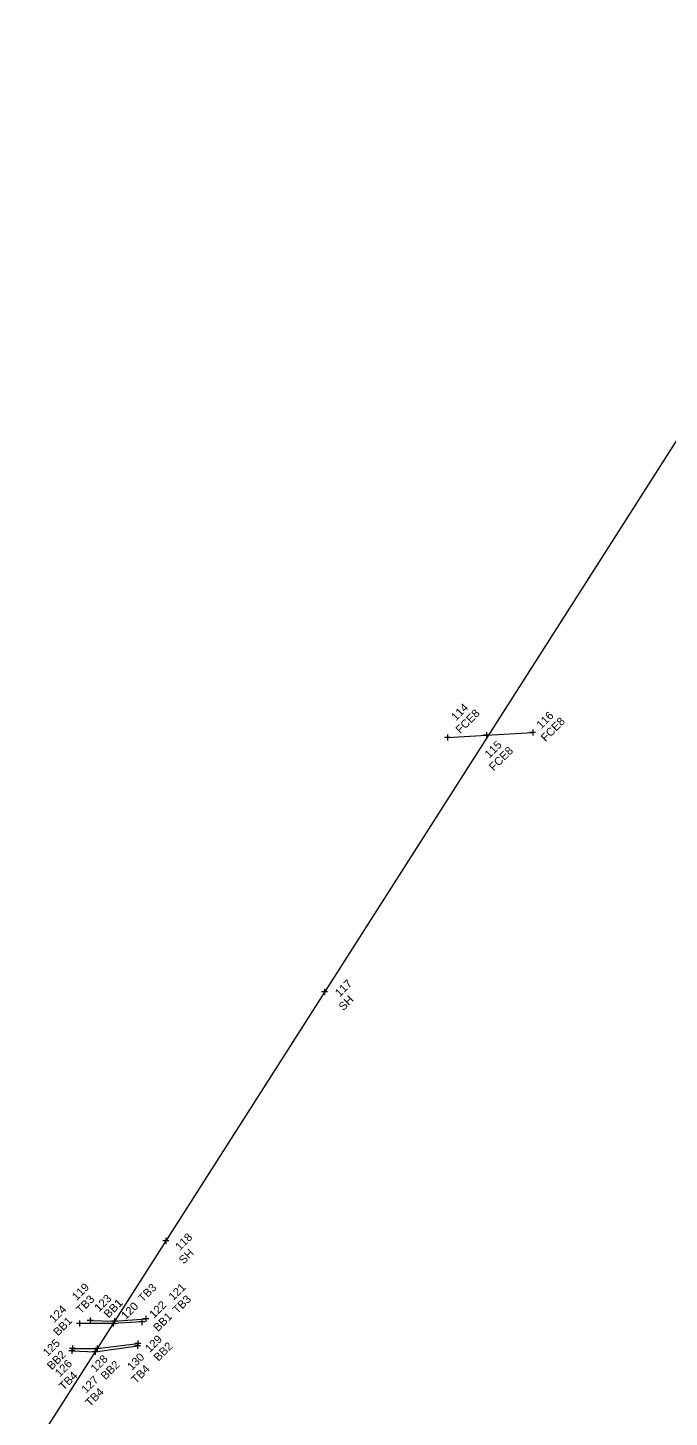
# Paper-space layout 'Survey' of a CAD drawing. Header units: metres, sheet in millimetres. Extents: x -21 to 813, y -3 to 586.
# Drawn here: x 231.7 to 311.9, y 175.9 to 349.6 of the extents above; entities that cross this region are included whole.
import ezdxf

# ---------------------------------------------------------------- set-up
doc = ezdxf.new("R2010")
doc.units = ezdxf.units.M
doc.layers.add('Notes', color=7, linetype='Continuous')
doc.styles.add('ARIAL', font='arial.ttf', dxfattribs={"height": 2})

psp = doc.layouts.new('Survey')

# ---------------------------------------------------------------- linework, layer by layer
at = {"layer": 'Notes', "ltscale": 10}
psp.add_line((345.72, 349.56), (231.72, 170.89), dxfattribs=at)
at = {"layer": 'Notes'}
for p, q in [((284.19, 261.24), (284.19, 260.49)), ((289.08, 261.54), (289.08, 260.79)), ((294.85, 261.86), (294.85, 261.11)), ((268.84, 229.44), (268.84, 228.69)), ((248.98, 198.31), (248.98, 197.56)), ((238.19, 187.99), (238.19, 187.24)), ((242.4, 187.63), (238.19, 187.61)), ((239.51, 188.38), (239.51, 187.63)), ((239.51, 188.01), (242.58, 187.91)), ((242.4, 188), (242.4, 187.25)), ((246, 187.81), (242.4, 187.63)), ((242.58, 188.29), (242.58, 187.54)), ((242.58, 187.91), (246.48, 188.2)), ((246, 188.18), (246, 187.43)), ((246.48, 188.58), (246.48, 187.83)), ((237.25, 184.6), (237.25, 183.85)), ((237.25, 184.22), (240.15, 184.1)), ((237.31, 184.88), (237.31, 184.13)), ((237.31, 184.51), (240.4, 184.5)), ((240.15, 184.1), (245.46, 184.84)), ((240.15, 184.47), (240.15, 183.72)), ((240.4, 184.5), (245.47, 185.14)), ((240.4, 184.87), (240.4, 184.12)), ((245.46, 185.22), (245.46, 184.47)), ((245.47, 185.51), (245.47, 184.76))]:
    psp.add_line(p, q, dxfattribs=at)
at = {"layer": 'Notes', "linetype": 'Continuous', "ltscale": 2}
for p, q in [((284.19, 260.87), (289.08, 261.16)), ((289.08, 261.16), (294.85, 261.48))]:
    psp.add_line(p, q, dxfattribs=at)
at = {"layer": 'Notes'}
for points in [[(284.56, 260.87), (284.19, 260.87), (283.81, 260.87)], [(289.45, 261.16), (289.08, 261.16), (288.7, 261.16)], [(295.22, 261.48), (294.85, 261.48), (294.47, 261.48)], [(269.21, 229.07), (268.84, 229.07), (268.46, 229.07)], [(249.35, 197.94), (248.98, 197.94), (248.6, 197.94)], [(238.56, 187.61), (238.19, 187.61), (237.81, 187.61)], [(239.89, 188.01), (239.51, 188.01), (239.14, 188.01)], [(242.77, 187.63), (242.4, 187.63), (242.02, 187.63)], [(242.95, 187.91), (242.58, 187.91), (242.2, 187.91)], [(246.37, 187.81), (246, 187.81), (245.62, 187.81)], [(246.86, 188.2), (246.48, 188.2), (246.11, 188.2)], [(237.62, 184.22), (237.25, 184.22), (236.87, 184.22)], [(237.68, 184.51), (237.31, 184.51), (236.93, 184.51)], [(240.52, 184.1), (240.15, 184.1), (239.77, 184.1)], [(240.77, 184.5), (240.4, 184.5), (240.02, 184.5)], [(245.83, 184.84), (245.46, 184.84), (245.08, 184.84)], [(245.85, 185.14), (245.47, 185.14), (245.1, 185.14)]]:
    psp.add_lwpolyline(points, dxfattribs=at)

# ---------------------------------------------------------------- texts
at = {"layer": 'Notes', "style": 'ARIAL'}
for s, p in [('114', (285.25, 262.88)), ('FCE8', (285.8, 261.27)), ('116', (295.91, 261.87)), ('FCE8', (296.46, 260.26)), ('115', (289.43, 258.21)), ('FCE8', (289.98, 256.6)), ('117', (270.72, 228.36)), ('SH', (271.18, 226.65)), ('118', (250.74, 196.67)), ('SH', (251.2, 194.97)), ('119', (237.84, 190.42)), ('TB3', (238.34, 188.76)), ('123', (240.63, 189.01)), ('TB3', (246.11, 190.21)), ('121', (249.92, 190.41)), ('TB3', (250.42, 188.76)), ('124', (235, 187.65)), ('BB1', (241.81, 188.24)), ('120', (243.98, 188.04)), ('122', (247.49, 188.2)), ('BB1', (235.5, 185.99)), ('BB1', (248, 186.54)), ('129', (246.97, 183.93)), ('125', (234.2, 183.43)), ('BB2', (234.71, 181.77)), ('BB2', (248.06, 182.83)), ('126', (235.71, 180.86)), ('128', (240.17, 181.45)), ('BB2', (241.44, 180.51)), ('130', (244.74, 181.69)), ('TB4', (245.25, 180.03)), ('TB4', (236.22, 179.2)), ('127', (239.01, 178.82)), ('TB4', (239.51, 177.16))]:
    psp.add_text(s, height=1, rotation=45, dxfattribs=at).set_placement(p)

doc.saveas('drawing.dxf')
